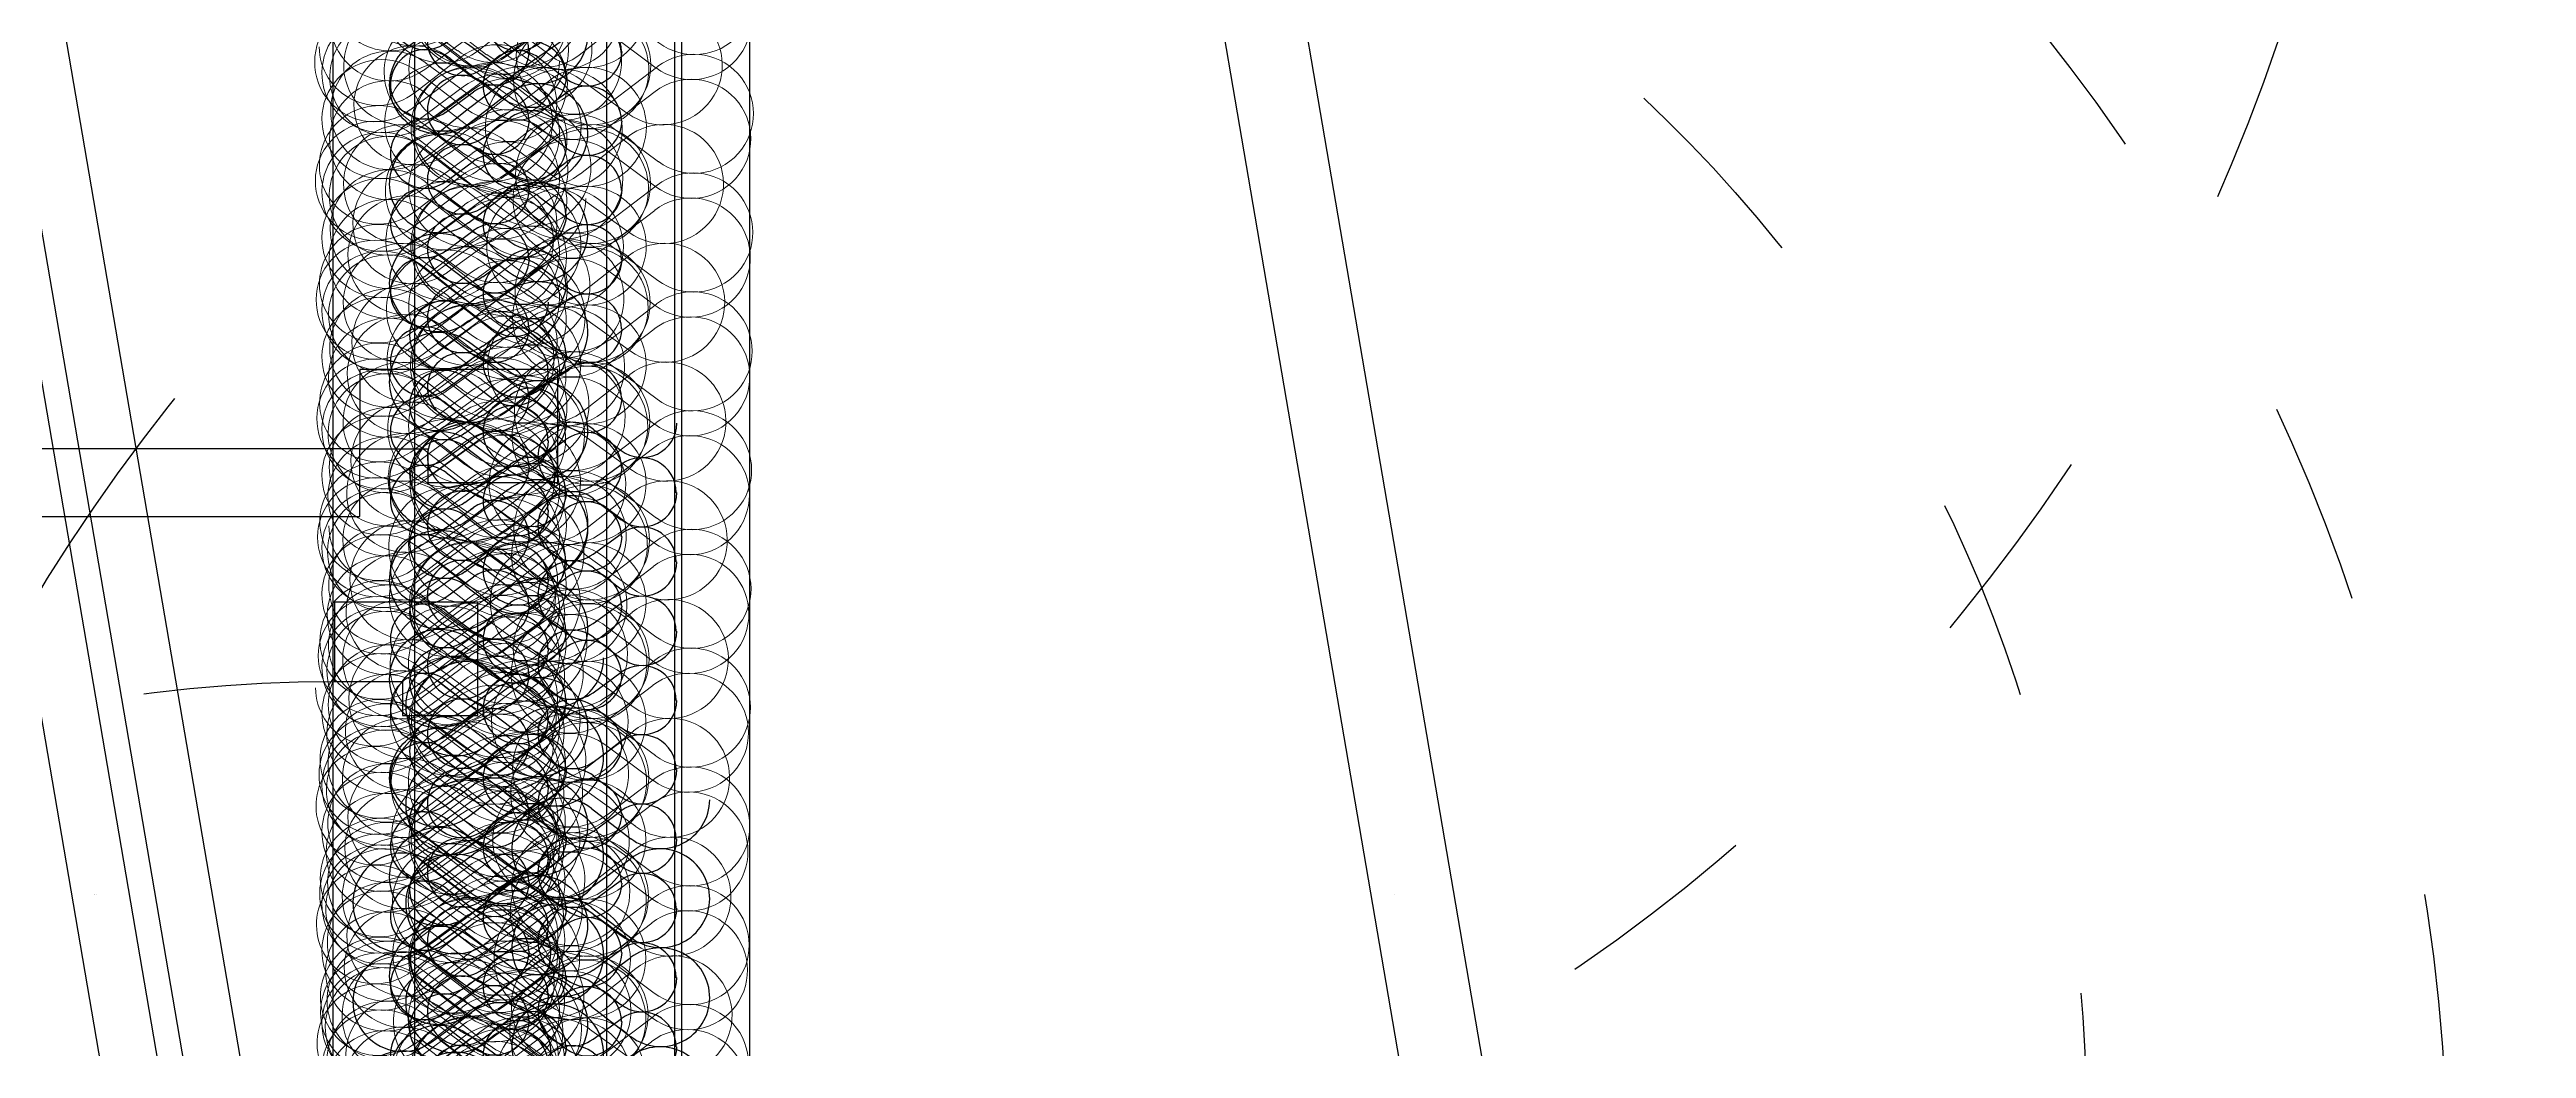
# Model space of a CAD drawing. Header units: metres. Extents: x -305 to 25519, y -357 to 67939.
# Drawn here: x 63.4 to 188.5, y 73.4 to 123.9 of the extents above; entities that cross this region are included whole.
import ezdxf

# ---------------------------------------------------------------- set-up
doc = ezdxf.new("R2010")
doc.units = ezdxf.units.M
doc.linetypes.add('PROJECTION', pattern=[0.3, 0.12, -0.18])
for name, color, linetype in [('020_cloi', 5, 'Continuous'), ('030_menuiserie', 1, 'Continuous'), ('070_trait-fin', 4, 'Continuous'), ('097_traits-fins-005', 4, 'Continuous')]:
    doc.layers.add(name, color=color, linetype=linetype)
doc.layers.add('020_cloisons', color=5, linetype='Continuous', lineweight=5)
doc.layers.add('090_repères-axes', color=230, linetype='Continuous', plot=False)
doc.styles.add('arial40', font='arial.ttf', dxfattribs={"height": 40})

# ---------------------------------------------------------------- blocks, each defined once
blk = doc.blocks.new('*U45')
at = {"layer": '070_trait-fin', "linetype": 'Continuous'}
for p, q in [((-1.39, 0.72), (-0.35, -0.69)), ((1.42, 0.7), (0.35, -0.7))]:
    blk.add_line(p, q, dxfattribs=at)
for centre, start, end in [((0.03, 1.76), 322.5484, 216.2881), ((-1.76, -1.73), 269.4183, 36.2881), ((1.75, -1.76), 142.5484, 269.4183)]:
    blk.add_arc(centre, 1.75, start, end, dxfattribs=at)
blk = doc.blocks.new('*U46')
at = {"layer": '020_cloi', "color": 0, "linetype": 'ByBlock', "lineweight": -2, "transparency": 16777216}
for p in [(56, 0), (59.5, 0), (63, 0), (66.5, 0), (70, 0), (73.5, 0), (77, 0), (80.5, 0), (84, 0), (87.5, 0), (91, 0), (94.5, 0), (98, 0), (101.5, 0), (105, 0), (108.5, 0)]:
    blk.add_blockref('*U45', p, dxfattribs=at)
blk = doc.blocks.new('*U74')
for points in [[(0.05, -0.0422), (0.05, -0.0089), (0, -0.0089), (0, -0.0722), (0.035, -0.0722), (0.035, -0.0422)], [(0.6587, -0.0422), (0.6587, -0.0089), (0.7087, -0.0089), (0.7087, -0.0722), (0.6737, -0.0722), (0.6737, -0.0422)], [(0.065, -0.0722), (0.035, -0.0722), (0.035, -0.711), (0.065, -0.711)]]:
    blk.add_lwpolyline(points, close=True)
at = {"linetype": 'PROJECTION', "ltscale": 0.75}
blk.add_arc((0.0352, -0.0727), 0.6385, 271.6999, 0.0451, dxfattribs=at)
blk = doc.blocks.new('*U76')
for points in [[(0.05, -0.0422), (0.05, 0.0153), (0, 0.0153), (0, -0.0722), (0.035, -0.0722), (0.035, -0.0422)], [(0.7462, -0.0422), (0.7462, 0.0153), (0.7962, 0.0153), (0.7962, -0.0722), (0.7612, -0.0722), (0.7612, -0.0422)], [(0.7312, -0.0722), (0.7612, -0.0722), (0.7612, -0.7985), (0.7312, -0.7985)]]:
    blk.add_lwpolyline(points, close=True)
at = {"linetype": 'PROJECTION', "ltscale": 0.75}
blk.add_arc((0.761, -0.0728), 0.726, 179.9549, 268.3001, dxfattribs=at)
blk = doc.blocks.new('*U1201')
for points in [[(0.05, -0.04218), (0.05, 0), (0, 0), (0, -0.07218), (0.035, -0.07218), (0.035, -0.04218)], [(0.66849, -0.04218), (0.66849, 0), (0.71849, 0), (0.71849, -0.07218), (0.68349, -0.07218), (0.68349, -0.04218)], [(0.065, -0.07218), (0.035, -0.07218), (0.035, -0.72068), (0.065, -0.72068)]]:
    blk.add_lwpolyline(points, close=True)
at = {"linetype": 'PROJECTION', "ltscale": 0.75}
blk.add_arc((0.03522, -0.07269), 0.64827, 271.69986, 0.04505, dxfattribs=at)
blk = doc.blocks.new('Murs porteurs selon geometre projet')
at = {"layer": '030_menuiserie', "xscale": 138.550195075006, "yscale": 138.550195075006, "zscale": 138.550195075006, "rotation": 189.9168593396885}
blk.add_blockref('*U1201', (-33.68, -0.74), dxfattribs=at)
blk = doc.blocks.new('*U314')
at = {"layer": '020_cloisons', "color": 4, "linetype": 'Continuous'}
for p, q in [((-2.38, 1.21), (-0.6, -1.21)), ((2.43, 1.16), (0.6, -1.22))]:
    blk.add_line(p, q, dxfattribs=at)
for centre, radius, start, end in [((0.05, 2.99), 3.01, 322.5484, 216.2881), ((-3.02, -2.99), 3.01, 269.4183, 36.2881), ((2.97, -3.03), 2.97, 142.7235, 269.8189)]:
    blk.add_arc(centre, radius, start, end, dxfattribs=at)
blk = doc.blocks.new('*U315')
at = {"layer": '020_cloi', "color": 0, "linetype": 'ByBlock', "lineweight": -2, "transparency": 16777216}
for p in [(66, 0), (72, 0), (78, 0), (84, 0), (90, 0), (96, 0), (102, 0), (108, 0), (114, 0), (120, 0)]:
    blk.add_blockref('*U314', p, dxfattribs=at)
blk = doc.blocks.new('*U331')
at = {"layer": '020_cloisons', "color": 4, "linetype": 'Continuous'}
for p, q in [((-2.38, 1.21), (-0.6, -1.21)), ((2.43, 1.16), (0.6, -1.22))]:
    blk.add_line(p, q, dxfattribs=at)
for centre, radius, start, end in [((0.05, 2.99), 3.01, 322.5484, 216.2881), ((-3.02, -2.99), 3.01, 269.4183, 36.2881), ((2.97, -3.03), 2.97, 142.7235, 269.8189)]:
    blk.add_arc(centre, radius, start, end, dxfattribs=at)
blk = doc.blocks.new('*U330')
at = {"layer": '020_cloi', "color": 0, "linetype": 'ByBlock', "lineweight": -2, "transparency": 16777216}
for p in [(54, 0), (60, 0), (66, 0), (72, 0), (78, 0), (84, 0), (90, 0), (96, 0), (102, 0), (108, 0)]:
    blk.add_blockref('*U331', p, dxfattribs=at)
blk = doc.blocks.new('*U332')
at = {"layer": '020_cloisons', "color": 4, "linetype": 'Continuous'}
for p, q in [((-2.38, 1.21), (-0.6, -1.21)), ((2.43, 1.16), (0.6, -1.22))]:
    blk.add_line(p, q, dxfattribs=at)
for centre, radius, start, end in [((0.05, 2.99), 3.01, 322.5484, 216.2881), ((-3.02, -2.99), 3.01, 269.4183, 36.2881), ((2.97, -3.03), 2.97, 142.7235, 269.8189)]:
    blk.add_arc(centre, radius, start, end, dxfattribs=at)
blk = doc.blocks.new('*U333')
at = {"layer": '020_cloi', "color": 0, "linetype": 'ByBlock', "lineweight": -2, "transparency": 16777216}
for p in [(54, 0), (60, 0), (66, 0), (72, 0), (78, 0), (84, 0), (90, 0), (96, 0), (102, 0)]:
    blk.add_blockref('*U332', p, dxfattribs=at)
blk = doc.blocks.new('*U338')
at = {"layer": '020_cloisons', "color": 4, "linetype": 'Continuous'}
for p, q in [((-2.38, 1.21), (-0.6, -1.21)), ((2.43, 1.16), (0.6, -1.22))]:
    blk.add_line(p, q, dxfattribs=at)
for centre, radius, start, end in [((0.05, 2.99), 3.01, 322.5484, 216.2881), ((-3.02, -2.99), 3.01, 269.4183, 36.2881), ((2.97, -3.03), 2.97, 142.7235, 269.8189)]:
    blk.add_arc(centre, radius, start, end, dxfattribs=at)
blk = doc.blocks.new('*U339')
at = {"layer": '020_cloi', "color": 0, "linetype": 'ByBlock', "lineweight": -2, "transparency": 16777216}
for p in [(54, 0), (60, 0), (66, 0), (72, 0), (78, 0), (84, 0), (90, 0), (96, 0), (102, 0), (108, 0)]:
    blk.add_blockref('*U338', p, dxfattribs=at)
blk = doc.blocks.new('*U340')
at = {"layer": '020_cloisons', "color": 4, "linetype": 'Continuous'}
for p, q in [((-2.38, 1.21), (-0.6, -1.21)), ((2.43, 1.16), (0.6, -1.22))]:
    blk.add_line(p, q, dxfattribs=at)
for centre, radius, start, end in [((0.05, 2.99), 3.01, 322.5484, 216.2881), ((-3.02, -2.99), 3.01, 269.4183, 36.2881), ((2.97, -3.03), 2.97, 142.7235, 269.8189)]:
    blk.add_arc(centre, radius, start, end, dxfattribs=at)
blk = doc.blocks.new('*U341')
at = {"layer": '020_cloi', "color": 0, "linetype": 'ByBlock', "lineweight": -2, "transparency": 16777216}
for p in [(54, 0), (60, 0), (66, 0), (72, 0), (78, 0), (84, 0), (90, 0), (96, 0), (102, 0)]:
    blk.add_blockref('*U340', p, dxfattribs=at)
blk = doc.blocks.new('*U345')
at = {"layer": '020_cloisons', "color": 4, "linetype": 'Continuous'}
for p, q in [((-2.38, 1.21), (-0.6, -1.21)), ((2.43, 1.16), (0.6, -1.22))]:
    blk.add_line(p, q, dxfattribs=at)
for centre, radius, start, end in [((0.05, 2.99), 3.01, 322.5484, 216.2881), ((-3.02, -2.99), 3.01, 269.4183, 36.2881), ((2.97, -3.03), 2.97, 142.7235, 269.8189)]:
    blk.add_arc(centre, radius, start, end, dxfattribs=at)
blk = doc.blocks.new('*U346')
at = {"layer": '020_cloi', "color": 0, "linetype": 'ByBlock', "lineweight": -2, "transparency": 16777216}
for p in [(0, 0), (6, 0), (12, 0), (18, 0), (24, 0), (30, 0), (36, 0), (42, 0), (48, 0), (54, 0), (60, 0), (66, 0), (72, 0), (78, 0)]:
    blk.add_blockref('*U345', p, dxfattribs=at)
blk = doc.blocks.new('*U347')
at = {"layer": '020_cloisons', "color": 4, "linetype": 'Continuous'}
for p, q in [((-2.38, 1.21), (-0.6, -1.21)), ((2.43, 1.16), (0.6, -1.22))]:
    blk.add_line(p, q, dxfattribs=at)
for centre, radius, start, end in [((0.05, 2.99), 3.01, 322.5484, 216.2881), ((-3.02, -2.99), 3.01, 269.4183, 36.2881), ((2.97, -3.03), 2.97, 142.7235, 269.8189)]:
    blk.add_arc(centre, radius, start, end, dxfattribs=at)
blk = doc.blocks.new('*U348')
at = {"layer": '020_cloi', "color": 0, "linetype": 'ByBlock', "lineweight": -2, "transparency": 16777216}
for p in [(60, 0), (66, 0), (72, 0), (78, 0), (84, 0), (90, 0), (96, 0), (102, 0), (108, 0)]:
    blk.add_blockref('*U347', p, dxfattribs=at)
blk = doc.blocks.new('*U349')
at = {"layer": '020_cloisons', "color": 4, "linetype": 'Continuous'}
for p, q in [((-2.38, 1.21), (-0.6, -1.21)), ((2.43, 1.16), (0.6, -1.22))]:
    blk.add_line(p, q, dxfattribs=at)
for centre, radius, start, end in [((0.05, 2.99), 3.01, 322.5484, 216.2881), ((-3.02, -2.99), 3.01, 269.4183, 36.2881), ((2.97, -3.03), 2.97, 142.7235, 269.8189)]:
    blk.add_arc(centre, radius, start, end, dxfattribs=at)
blk = doc.blocks.new('*U350')
at = {"layer": '020_cloi', "color": 0, "linetype": 'ByBlock', "lineweight": -2, "transparency": 16777216}
for p in [(60, 0), (66, 0), (72, 0), (78, 0), (84, 0), (90, 0), (96, 0), (102, 0), (108, 0)]:
    blk.add_blockref('*U349', p, dxfattribs=at)
blk = doc.blocks.new('*U351')
at = {"layer": '020_cloisons', "color": 4, "linetype": 'Continuous'}
for p, q in [((-2.38, 1.21), (-0.6, -1.21)), ((2.43, 1.16), (0.6, -1.22))]:
    blk.add_line(p, q, dxfattribs=at)
for centre, radius, start, end in [((0.05, 2.99), 3.01, 322.5484, 216.2881), ((-3.02, -2.99), 3.01, 269.4183, 36.2881), ((2.97, -3.03), 2.97, 142.7235, 269.8189)]:
    blk.add_arc(centre, radius, start, end, dxfattribs=at)
blk = doc.blocks.new('*U352')
at = {"layer": '020_cloi', "color": 0, "linetype": 'ByBlock', "lineweight": -2, "transparency": 16777216}
for p in [(0, 0), (6, 0), (12, 0), (18, 0), (24, 0), (30, 0), (36, 0), (42, 0), (48, 0), (54, 0), (60, 0), (66, 0), (72, 0), (78, 0)]:
    blk.add_blockref('*U351', p, dxfattribs=at)
blk = doc.blocks.new('*U355')
at = {"layer": '020_cloisons', "color": 4, "linetype": 'Continuous'}
for p, q in [((-2.38, 1.21), (-0.6, -1.21)), ((2.43, 1.16), (0.6, -1.22))]:
    blk.add_line(p, q, dxfattribs=at)
for centre, radius, start, end in [((0.05, 2.99), 3.01, 322.5484, 216.2881), ((-3.02, -2.99), 3.01, 269.4183, 36.2881), ((2.97, -3.03), 2.97, 142.7235, 269.8189)]:
    blk.add_arc(centre, radius, start, end, dxfattribs=at)
blk = doc.blocks.new('*U356')
at = {"layer": '020_cloi', "color": 0, "linetype": 'ByBlock', "lineweight": -2, "transparency": 16777216}
for p in [(66, 0), (72, 0), (78, 0), (84, 0), (90, 0), (96, 0), (102, 0), (108, 0), (114, 0), (120, 0)]:
    blk.add_blockref('*U355', p, dxfattribs=at)
blk = doc.blocks.new('*U357')
at = {"layer": '020_cloisons', "color": 4, "linetype": 'Continuous'}
for p, q in [((-2.38, 1.21), (-0.6, -1.21)), ((2.43, 1.16), (0.6, -1.22))]:
    blk.add_line(p, q, dxfattribs=at)
for centre, radius, start, end in [((0.05, 2.99), 3.01, 322.5484, 216.2881), ((-3.02, -2.99), 3.01, 269.4183, 36.2881), ((2.97, -3.03), 2.97, 142.7235, 269.8189)]:
    blk.add_arc(centre, radius, start, end, dxfattribs=at)
blk = doc.blocks.new('*U358')
at = {"layer": '020_cloi', "color": 0, "linetype": 'ByBlock', "lineweight": -2, "transparency": 16777216}
for p in [(66, 0), (72, 0), (78, 0), (84, 0), (90, 0), (96, 0), (102, 0), (108, 0), (114, 0)]:
    blk.add_blockref('*U357', p, dxfattribs=at)
blk = doc.blocks.new('*U359')
at = {"layer": '070_trait-fin', "linetype": 'Continuous'}
for p, q in [((-1.39, 0.72), (-0.35, -0.69)), ((1.42, 0.7), (0.35, -0.7))]:
    blk.add_line(p, q, dxfattribs=at)
for centre, start, end in [((0.03, 1.76), 322.5484, 216.2881), ((-1.76, -1.73), 269.4183, 36.2881), ((1.75, -1.76), 142.5484, 269.4183)]:
    blk.add_arc(centre, 1.75, start, end, dxfattribs=at)
blk = doc.blocks.new('*U360')
at = {"layer": '020_cloi', "color": 0, "linetype": 'ByBlock', "lineweight": -2, "transparency": 16777216}
for p in [(59.5, 0), (63, 0), (66.5, 0), (70, 0), (73.5, 0), (77, 0), (80.5, 0), (84, 0), (87.5, 0), (91, 0), (94.5, 0), (98, 0), (101.5, 0), (105, 0), (108.5, 0), (112, 0)]:
    blk.add_blockref('*U359', p, dxfattribs=at)
blk = doc.blocks.new('*U361')
at = {"layer": '070_trait-fin', "linetype": 'Continuous'}
for p, q in [((-1.39, 0.72), (-0.35, -0.69)), ((1.42, 0.7), (0.35, -0.7))]:
    blk.add_line(p, q, dxfattribs=at)
for centre, start, end in [((0.03, 1.76), 322.5484, 216.2881), ((-1.76, -1.73), 269.4183, 36.2881), ((1.75, -1.76), 142.5484, 269.4183)]:
    blk.add_arc(centre, 1.75, start, end, dxfattribs=at)
blk = doc.blocks.new('*U362')
at = {"layer": '020_cloi', "color": 0, "linetype": 'ByBlock', "lineweight": -2, "transparency": 16777216}
for p in [(0, 0), (3.5, 0), (7, 0), (10.5, 0), (14, 0), (17.5, 0), (21, 0), (24.5, 0), (28, 0), (31.5, 0), (35, 0), (38.5, 0), (42, 0), (45.5, 0), (49, 0), (52.5, 0), (56, 0), (59.5, 0), (63, 0), (66.5, 0), (70, 0), (73.5, 0), (77, 0), (80.5, 0), (84, 0), (87.5, 0), (91, 0), (94.5, 0)]:
    blk.add_blockref('*U361', p, dxfattribs=at)
blk = doc.blocks.new('*U1188')
for points in [[(0.05044, -0.0209), (0.05044, -0.00038), (0.00044, -0.00038), (0.00044, -0.0509), (0.03544, -0.0509), (0.03544, -0.0209)], [(0.66958, -0.0209), (0.66958, -0.00038), (0.71958, -0.00038), (0.71958, -0.0509), (0.68458, -0.0509), (0.68458, -0.0209)], [(0.06544, -0.0509), (0.03544, -0.0509), (0.03544, -0.70004), (0.06544, -0.70004)]]:
    blk.add_lwpolyline(points, close=True)
at = {"linetype": 'PROJECTION', "ltscale": 0.75}
blk.add_arc((0.03567, -0.05141), 0.64891, 271.69986, 0.04505, dxfattribs=at)
blk = doc.blocks.new('*U1169')
for points in [[(0.8187, -0.0089), (0.8487, -0.0089), (0.8487, 0.8048), (0.8187, 0.8048)], [(0.05, -0.0389), (0.05, -0.0708), (0, -0.0708), (0, -0.0089), (0.035, -0.0089), (0.035, -0.0389)], [(0.8337, -0.0389), (0.8337, -0.0708), (0.8837, -0.0708), (0.8837, -0.0089), (0.8487, -0.0089), (0.8487, -0.0389)]]:
    blk.add_lwpolyline(points, close=True)
at = {"linetype": 'PROJECTION', "ltscale": 0.75}
blk.add_arc((0.8485, -0.0083), 0.8135, 91.6999, 180.0451, dxfattribs=at)
blk = doc.blocks.new('*U178')
for points in [[(0.05, -0.0422), (0.05, -0.0106), (0, -0.0106), (0, -0.0722), (0.035, -0.0722), (0.035, -0.0422)], [(0.8337, -0.0422), (0.8337, -0.0106), (0.8837, -0.0106), (0.8837, -0.0722), (0.8487, -0.0722), (0.8487, -0.0422)], [(0.065, -0.0722), (0.035, -0.0722), (0.035, -0.886), (0.065, -0.886)]]:
    blk.add_lwpolyline(points, close=True)
at = {"linetype": 'PROJECTION', "ltscale": 0.75}
blk.add_arc((0.0353, -0.0728), 0.8135, 271.6999, 0.0451, dxfattribs=at)
blk = doc.blocks.new('*U223')
for points in [[(0.05, -0.0422), (0.05, 0.0153), (0, 0.0153), (0, -0.0722), (0.035, -0.0722), (0.035, -0.0422)], [(0.6411, -0.0422), (0.6411, 0.0153), (0.6911, 0.0153), (0.6911, -0.0722), (0.6561, -0.0722), (0.6561, -0.0422)], [(0.065, -0.0722), (0.035, -0.0722), (0.035, -0.6933), (0.065, -0.6933)]]:
    blk.add_lwpolyline(points, close=True)
at = {"linetype": 'PROJECTION', "ltscale": 0.75}
blk.add_arc((0.0352, -0.0727), 0.6209, 271.6999, 0.0451, dxfattribs=at)
blk = doc.blocks.new('*U1022')
at = {"layer": '097_traits-fins-005', "linetype": 'Continuous'}
for p, q in [((-1.98, 1.01), (-0.5, -1.01)), ((2.03, 0.97), (0.5, -1.02))]:
    blk.add_line(p, q, dxfattribs=at)
for centre, radius, start, end in [((0.04, 2.49), 2.51, 322.5484, 216.2881), ((-2.52, -2.49), 2.51, 269.4183, 36.2881), ((2.48, -2.52), 2.48, 142.7235, 269.8189)]:
    blk.add_arc(centre, radius, start, end, dxfattribs=at)
blk = doc.blocks.new('*U1023')
at = {"layer": '020_cloi', "color": 0, "linetype": 'ByBlock', "lineweight": -2, "transparency": 16777216}
for p in [(0, 0), (5, 0), (10, 0), (15, 0), (20, 0), (25, 0), (30, 0), (35, 0)]:
    blk.add_blockref('*U1022', p, dxfattribs=at)
blk = doc.blocks.new('*U1005')
at = {"layer": '020_cloisons', "color": 4, "linetype": 'Continuous'}
for p, q in [((-2.38, 1.21), (-0.6, -1.21)), ((2.43, 1.16), (0.6, -1.22))]:
    blk.add_line(p, q, dxfattribs=at)
for centre, radius, start, end in [((0.05, 2.99), 3.01, 322.5484, 216.2881), ((-3.02, -2.99), 3.01, 269.4183, 36.2881), ((2.97, -3.03), 2.97, 142.7235, 269.8189)]:
    blk.add_arc(centre, radius, start, end, dxfattribs=at)
blk = doc.blocks.new('*U1006')
at = {"layer": '020_cloi', "color": 0, "linetype": 'ByBlock', "lineweight": -2, "transparency": 16777216}
for p in [(0, 0), (6, 0), (12, 0), (18, 0), (24, 0), (30, 0), (36, 0), (42, 0), (48, 0), (54, 0), (60, 0), (66, 0), (72, 0), (78, 0), (84, 0), (90, 0), (96, 0)]:
    blk.add_blockref('*U1005', p, dxfattribs=at)
blk = doc.blocks.new('*U995')
at = {"layer": '020_cloisons', "color": 4, "linetype": 'Continuous'}
for p, q in [((-2.38, 1.21), (-0.6, -1.21)), ((2.43, 1.16), (0.6, -1.22))]:
    blk.add_line(p, q, dxfattribs=at)
for centre, radius, start, end in [((0.05, 2.99), 3.01, 322.5484, 216.2881), ((-3.02, -2.99), 3.01, 269.4183, 36.2881), ((2.97, -3.03), 2.97, 142.7235, 269.8189)]:
    blk.add_arc(centre, radius, start, end, dxfattribs=at)
blk = doc.blocks.new('*U996')
at = {"layer": '020_cloi', "color": 0, "linetype": 'ByBlock', "lineweight": -2, "transparency": 16777216}
for p in [(30, 0), (36, 0), (42, 0), (48, 0), (54, 0), (60, 0), (66, 0), (72, 0), (78, 0)]:
    blk.add_blockref('*U995', p, dxfattribs=at)
blk = doc.blocks.new('*U997')
at = {"layer": '020_cloisons', "color": 4, "linetype": 'Continuous'}
for p, q in [((-2.38, 1.21), (-0.6, -1.21)), ((2.43, 1.16), (0.6, -1.22))]:
    blk.add_line(p, q, dxfattribs=at)
for centre, radius, start, end in [((0.05, 2.99), 3.01, 322.5484, 216.2881), ((-3.02, -2.99), 3.01, 269.4183, 36.2881), ((2.97, -3.03), 2.97, 142.7235, 269.8189)]:
    blk.add_arc(centre, radius, start, end, dxfattribs=at)
blk = doc.blocks.new('*U998')
at = {"layer": '020_cloi', "color": 0, "linetype": 'ByBlock', "lineweight": -2, "transparency": 16777216}
for p in [(0, 0), (6, 0), (12, 0), (18, 0), (24, 0), (30, 0), (36, 0), (42, 0), (48, 0), (54, 0), (60, 0), (66, 0)]:
    blk.add_blockref('*U997', p, dxfattribs=at)
blk = doc.blocks.new('*U1007')
at = {"layer": '020_cloisons', "color": 4, "linetype": 'Continuous'}
for p, q in [((-2.38, 1.21), (-0.6, -1.21)), ((2.43, 1.16), (0.6, -1.22))]:
    blk.add_line(p, q, dxfattribs=at)
for centre, radius, start, end in [((0.05, 2.99), 3.01, 322.5484, 216.2881), ((-3.02, -2.99), 3.01, 269.4183, 36.2881), ((2.97, -3.03), 2.97, 142.7235, 269.8189)]:
    blk.add_arc(centre, radius, start, end, dxfattribs=at)
blk = doc.blocks.new('*U1008')
at = {"layer": '020_cloi', "color": 0, "linetype": 'ByBlock', "lineweight": -2, "transparency": 16777216}
for p in [(0, 0), (6, 0), (12, 0), (18, 0), (24, 0), (30, 0), (36, 0), (42, 0), (48, 0), (54, 0), (60, 0), (66, 0), (72, 0)]:
    blk.add_blockref('*U1007', p, dxfattribs=at)
blk = doc.blocks.new('*U1046')
at = {"layer": '020_cloisons', "color": 4, "linetype": 'Continuous'}
for p, q in [((-2.38, 1.21), (-0.6, -1.21)), ((2.43, 1.16), (0.6, -1.22))]:
    blk.add_line(p, q, dxfattribs=at)
for centre, radius, start, end in [((0.05, 2.99), 3.01, 322.5484, 216.2881), ((-3.02, -2.99), 3.01, 269.4183, 36.2881), ((2.97, -3.03), 2.97, 142.7235, 269.8189)]:
    blk.add_arc(centre, radius, start, end, dxfattribs=at)
blk = doc.blocks.new('*U1047')
at = {"layer": '020_cloi', "color": 0, "linetype": 'ByBlock', "lineweight": -2, "transparency": 16777216}
for p in [(0, 0), (6, 0), (12, 0), (18, 0), (24, 0), (30, 0), (36, 0), (42, 0), (48, 0), (54, 0), (60, 0), (66, 0), (72, 0), (78, 0), (84, 0), (90, 0), (96, 0)]:
    blk.add_blockref('*U1046', p, dxfattribs=at)
blk = doc.blocks.new('*U1048')
at = {"layer": '020_cloisons', "color": 4, "linetype": 'Continuous'}
for p, q in [((-2.38, 1.21), (-0.6, -1.21)), ((2.43, 1.16), (0.6, -1.22))]:
    blk.add_line(p, q, dxfattribs=at)
for centre, radius, start, end in [((0.05, 2.99), 3.01, 322.5484, 216.2881), ((-3.02, -2.99), 3.01, 269.4183, 36.2881), ((2.97, -3.03), 2.97, 142.7235, 269.8189)]:
    blk.add_arc(centre, radius, start, end, dxfattribs=at)
blk = doc.blocks.new('*U1049')
at = {"layer": '020_cloi', "color": 0, "linetype": 'ByBlock', "lineweight": -2, "transparency": 16777216}
for p in [(0, 0), (6, 0), (12, 0), (18, 0), (24, 0), (30, 0), (36, 0), (42, 0), (48, 0), (54, 0), (60, 0), (66, 0), (72, 0), (78, 0), (84, 0), (90, 0), (96, 0), (102, 0), (108, 0)]:
    blk.add_blockref('*U1048', p, dxfattribs=at)
blk = doc.blocks.new('*U1010')
at = {"layer": '020_cloisons', "color": 4, "linetype": 'Continuous'}
for p, q in [((-2.38, 1.21), (-0.6, -1.21)), ((2.43, 1.16), (0.6, -1.22))]:
    blk.add_line(p, q, dxfattribs=at)
for centre, radius, start, end in [((0.05, 2.99), 3.01, 322.5484, 216.2881), ((-3.02, -2.99), 3.01, 269.4183, 36.2881), ((2.97, -3.03), 2.97, 142.7235, 269.8189)]:
    blk.add_arc(centre, radius, start, end, dxfattribs=at)
blk = doc.blocks.new('*U1009')
at = {"layer": '020_cloi', "color": 0, "linetype": 'ByBlock', "lineweight": -2, "transparency": 16777216}
for p in [(18, 0), (24, 0), (30, 0), (36, 0), (42, 0), (48, 0), (54, 0), (60, 0), (66, 0), (72, 0)]:
    blk.add_blockref('*U1010', p, dxfattribs=at)
blk = doc.blocks.new('*U1050')
at = {"layer": '020_cloisons', "color": 4, "linetype": 'Continuous'}
for p, q in [((-2.38, 1.21), (-0.6, -1.21)), ((2.43, 1.16), (0.6, -1.22))]:
    blk.add_line(p, q, dxfattribs=at)
for centre, radius, start, end in [((0.05, 2.99), 3.01, 322.5484, 216.2881), ((-3.02, -2.99), 3.01, 269.4183, 36.2881), ((2.97, -3.03), 2.97, 142.7235, 269.8189)]:
    blk.add_arc(centre, radius, start, end, dxfattribs=at)
blk = doc.blocks.new('*U1011')
at = {"layer": '020_cloi', "color": 0, "linetype": 'ByBlock', "lineweight": -2, "transparency": 16777216}
for p in [(0, 0), (6, 0), (12, 0), (18, 0), (24, 0), (30, 0), (36, 0), (42, 0), (48, 0), (54, 0), (60, 0), (66, 0), (72, 0)]:
    blk.add_blockref('*U1050', p, dxfattribs=at)
blk = doc.blocks.new('*U1024')
at = {"layer": '020_cloisons', "color": 4, "linetype": 'Continuous'}
for p, q in [((-2.38, 1.21), (-0.6, -1.21)), ((2.43, 1.16), (0.6, -1.22))]:
    blk.add_line(p, q, dxfattribs=at)
for centre, radius, start, end in [((0.05, 2.99), 3.01, 322.5484, 216.2881), ((-3.02, -2.99), 3.01, 269.4183, 36.2881), ((2.97, -3.03), 2.97, 142.7235, 269.8189)]:
    blk.add_arc(centre, radius, start, end, dxfattribs=at)
blk = doc.blocks.new('*U1064')
at = {"layer": '020_cloi', "color": 0, "linetype": 'ByBlock', "lineweight": -2, "transparency": 16777216}
for p in [(18, 0), (24, 0), (30, 0), (36, 0), (42, 0), (48, 0), (54, 0), (60, 0), (66, 0), (72, 0)]:
    blk.add_blockref('*U1024', p, dxfattribs=at)
blk = doc.blocks.new('*U1055')
at = {"layer": '070_trait-fin', "linetype": 'Continuous'}
for p, q in [((-1.39, 0.72), (-0.35, -0.69)), ((1.42, 0.7), (0.35, -0.7))]:
    blk.add_line(p, q, dxfattribs=at)
for centre, start, end in [((0.03, 1.76), 322.5484, 216.2881), ((-1.76, -1.73), 269.4183, 36.2881), ((1.75, -1.76), 142.5484, 269.4183)]:
    blk.add_arc(centre, 1.75, start, end, dxfattribs=at)
blk = doc.blocks.new('*U1056')
at = {"layer": '020_cloi', "color": 0, "linetype": 'ByBlock', "lineweight": -2, "transparency": 16777216}
for p in [(17.5, 0), (21, 0), (24.5, 0), (28, 0), (31.5, 0), (35, 0), (38.5, 0), (42, 0), (45.5, 0), (49, 0), (52.5, 0), (56, 0), (59.5, 0), (63, 0), (66.5, 0), (70, 0)]:
    blk.add_blockref('*U1055', p, dxfattribs=at)
blk = doc.blocks.new('*U1074')
at = {"layer": '097_traits-fins-005', "linetype": 'Continuous'}
for p, q in [((-1.98, 1.01), (-0.5, -1.01)), ((2.03, 0.97), (0.5, -1.02))]:
    blk.add_line(p, q, dxfattribs=at)
for centre, radius, start, end in [((0.04, 2.49), 2.51, 322.5484, 216.2881), ((-2.52, -2.49), 2.51, 269.4183, 36.2881), ((2.48, -2.52), 2.48, 142.7235, 269.8189)]:
    blk.add_arc(centre, radius, start, end, dxfattribs=at)
blk = doc.blocks.new('*U1075')
at = {"layer": '020_cloi', "color": 0, "linetype": 'ByBlock', "lineweight": -2, "transparency": 16777216}
for p in [(0, 0), (5, 0), (10, 0), (15, 0), (20, 0), (25, 0), (30, 0), (35, 0), (40, 0), (45, 0), (50, 0), (55, 0), (60, 0), (65, 0), (70, 0), (75, 0), (80, 0)]:
    blk.add_blockref('*U1074', p, dxfattribs=at)
blk = doc.blocks.new('*U1097')
at = {"layer": '070_trait-fin', "linetype": 'Continuous'}
for p, q in [((-1.39, 0.72), (-0.35, -0.69)), ((1.42, 0.7), (0.35, -0.7))]:
    blk.add_line(p, q, dxfattribs=at)
for centre, start, end in [((0.03, 1.76), 322.5484, 216.2881), ((-1.76, -1.73), 269.4183, 36.2881), ((1.75, -1.76), 142.5484, 269.4183)]:
    blk.add_arc(centre, 1.75, start, end, dxfattribs=at)
blk = doc.blocks.new('*U1098')
at = {"layer": '020_cloi', "color": 0, "linetype": 'ByBlock', "lineweight": -2, "transparency": 16777216}
for p in [(0, 0), (3.5, 0), (7, 0), (10.5, 0), (14, 0), (17.5, 0), (21, 0), (24.5, 0), (28, 0), (31.5, 0), (35, 0), (38.5, 0), (42, 0), (45.5, 0)]:
    blk.add_blockref('*U1097', p, dxfattribs=at)
blk = doc.blocks.new('*U1166')
at = {"layer": '097_traits-fins-005', "linetype": 'Continuous'}
for p, q in [((-1.98, 1.01), (-0.5, -1.01)), ((2.03, 0.97), (0.5, -1.02))]:
    blk.add_line(p, q, dxfattribs=at)
for centre, radius, start, end in [((0.04, 2.49), 2.51, 322.5484, 216.2881), ((-2.52, -2.49), 2.51, 269.4183, 36.2881), ((2.48, -2.52), 2.48, 142.7235, 269.8189)]:
    blk.add_arc(centre, radius, start, end, dxfattribs=at)
blk = doc.blocks.new('*U1167')
at = {"layer": '020_cloi', "color": 0, "linetype": 'ByBlock', "lineweight": -2, "transparency": 16777216}
for p in [(0, 0), (5, 0), (10, 0), (15, 0), (20, 0), (25, 0), (30, 0)]:
    blk.add_blockref('*U1166', p, dxfattribs=at)
blk = doc.blocks.new('*U1174')
at = {"layer": '097_traits-fins-005', "linetype": 'Continuous'}
for p, q in [((-1.98, 1.01), (-0.5, -1.01)), ((2.03, 0.97), (0.5, -1.02))]:
    blk.add_line(p, q, dxfattribs=at)
for centre, radius, start, end in [((0.04, 2.49), 2.51, 322.5484, 216.2881), ((-2.52, -2.49), 2.51, 269.4183, 36.2881), ((2.48, -2.52), 2.48, 142.7235, 269.8189)]:
    blk.add_arc(centre, radius, start, end, dxfattribs=at)
blk = doc.blocks.new('*U1175')
at = {"layer": '020_cloi', "color": 0, "linetype": 'ByBlock', "lineweight": -2, "transparency": 16777216}
for p in [(0, 0), (5, 0), (10, 0), (15, 0), (20, 0), (25, 0), (30, 0)]:
    blk.add_blockref('*U1174', p, dxfattribs=at)

msp = doc.modelspace()

# ---------------------------------------------------------------- block references
at = {"rotation": 359.7851270248765}
msp.add_blockref('Murs porteurs selon geometre projet', (114.22, 41.44), dxfattribs=at)
at = {"layer": '020_cloi'}
for name, p, rotation in [('*U1064', (87.45, 53.89), 89.82202751980095), ('Murs porteurs selon geometre projet', (179.86, 41.44), 359.7851270248765), ('*U46', (85.99, 15.78), 90), ('*U360', (84.12, 13.58), 90), ('*U1009', (83.22, 53.23), 89.72666278465132), ('*U1056', (88.8, 55.53), 90), ('*U996', (84.11, 45.01), 89.89688863285758), ('*U1049', (83.22, 51.2), 90.34881589662953), ('*U1047', (83.15, 50.63), 89.99999999999781), ('*U1006', (84.1, 42.98), 89.51137571382046), ('*U1011', (83.23, 56.42), 89.72666278465132), ('*U1008', (83.15, 48.3), 89.99999999999781), ('*U998', (84.12, 47.41), 89.70365952663457), ('*U362', (85.09, 14.88), 90), ('*U1098', (91.57, 57.76), 90), ('*U1023', (86.38, 55.66), 90), ('*U1167', (91.74, 53.5), 90.00000000000003), ('*U1175', (83.71, 50.73), 89.99999999999999)]:
    msp.add_blockref(name, p, dxfattribs=dict(at, rotation=rotation))
at = {"layer": '020_cloi', "xscale": -1}
for name, p, rotation in [('*U315', (92.37, 6.59), 269.7087075078005), ('*U358', (87.41, 9.23), 270.5618902855112), ('*U330', (92.41, 17.32), 269.7714345160674), ('*U339', (87.47, 17.91), 269.9604440092572), ('*U341', (87.47, 21.03), 269.8341328320814), ('*U333', (92.43, 21), 270.5908388674449), ('*U356', (87.44, 5.79), 270.5618902855112), ('*U350', (83.16, 13.05), 270.0779437683828), ('*U348', (83.17, 15.79), 269.7709644565171), ('*U1075', (85.57, 49.6), 270), ('*U346', (83.18, 18.82), 269.7709644565171), ('*U352', (83.17, 10.69), 270.2452217019817)]:
    msp.add_blockref(name, p, dxfattribs=dict(at, rotation=rotation))
at = {"layer": '030_menuiserie'}
for name, p, xscale, yscale, zscale, rotation in [('*U178', (87.54, 58.21), -114.2857143455838, 114.2857143455838, 114.2857143455838, 180), ('*U1169', (88.84, 57.11), -114.2857143455838, 114.2857143455838, 114.2857143455838, 270), ('*U1188', (86.76, 49.52), 138.5501950750057, 138.5501950750057, 138.5501950750057, 179.9999994725366), ('*U1201', (83.19, 42.29), 138.5501950750057, 138.5501950750057, 138.5501950750057, 189.7019863645651), ('*U223', (91.33, 61.39), -114.2857143455838, 114.2857143455838, 114.2857143455838, 180), ('*U76', (87.32, 16.71), -114.2857143455838, 114.2857143455838, 114.2857143455838, 270), ('*U74', (86.04, 14.95), -114.2857143455838, 114.2857143455838, 114.2857143455838, 270)]:
    msp.add_blockref(name, p, dxfattribs=dict(at, xscale=xscale, yscale=yscale, zscale=zscale, rotation=rotation))

# ---------------------------------------------------------------- texts
at = {"layer": '090_repères-axes', "char_height": 0.0226, "attachment_point": 1, "style": 'arial40'}
for s, insert in [('PROJET', (65.64, 81.18)), ('DEMOL', (131.29, 81.18))]:
    msp.add_mtext_dynamic_manual_height_columns(s, width=19.2424, gutter_width=20, heights=[0], dxfattribs=dict(at, insert=insert))

doc.saveas('drawing.dxf')
